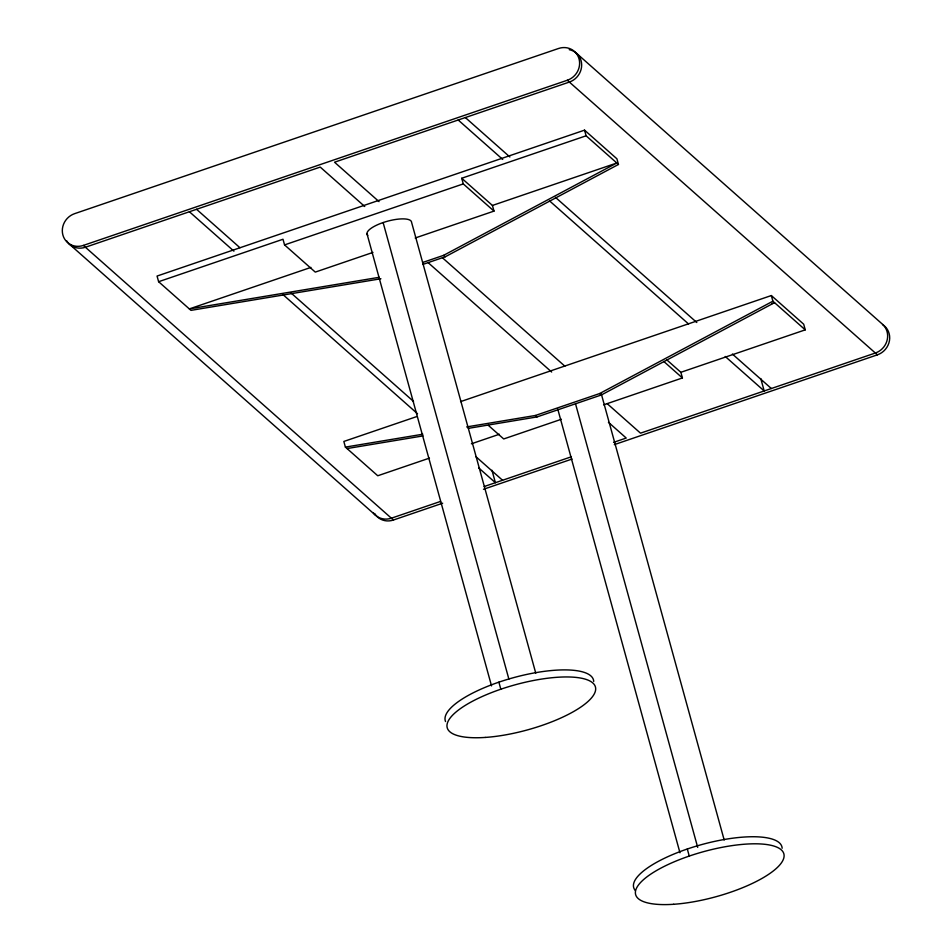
<?xml version="1.0" encoding="UTF-8"?>
<svg xmlns="http://www.w3.org/2000/svg" width="952" height="952" viewBox="0 0 952 952"><rect width="100%" height="100%" fill="white"/><g stroke="black" fill="none" stroke-linecap="round" stroke-linejoin="round"><path stroke-width="1.43" d="M422.628 262.49L443.608 255.338L616.825 163.006L492.434 205.453L461.72 178.25L586.111 135.803L618.467 164.458L445.25 256.778L422.867 264.418M466.67 426.924L535.333 415.488L599.677 393.533L772.893 301.201L805.249 329.856L680.858 372.303L666.602 359.678M468.301 428.364L536.976 416.94L601.307 394.985L774.535 302.653L771.739 303.605M83.348 245.426L567.321 80.254A17.291 16.16 -48.5 0 0 579.03 58.869A17.291 16.16 -48.5 0 0 558.562 48.481L74.601 213.665A17.291 16.16 -48.5 0 0 62.892 235.037A17.291 16.16 -48.5 0 0 83.348 245.426L393.438 520.018L442.668 503.203M618.467 164.458L616.908 158.805L584.552 130.15L157.056 276.056L158.615 281.709L190.971 310.364L380.907 278.746M158.615 281.709L282.994 239.25L284.553 244.902L315.279 272.105L372.97 252.411M284.553 244.902L463.279 183.903L493.993 211.106L415.191 238M310.923 267.405L189.329 308.912L379.277 277.294M416.964 416.5L343.839 441.454L345.397 447.107L377.754 475.762L429.471 458.114M460.554 401.625L771.334 295.548L803.69 324.204L805.249 329.856M471.395 443.799L499.348 434.255M561.394 419.261L503.703 438.955L488.34 425.354M603.616 404.85L682.417 377.956L680.858 372.303M440.597 501.406L391.379 518.197A17.291 16.16 -48.5 0 1 373.386 512.902M484.151 486.543L571.414 456.758M613.564 442.371L626.226 438.051L608.423 422.283M483.473 489.28L572.104 459.031M614.314 444.632L877.399 354.834A17.291 16.16 -48.5 0 0 889.454 340.685A17.291 16.16 -48.5 0 0 882.54 324.537M345.397 447.107L422.831 434.219M347.04 448.559L423.009 435.909M576.733 53.479L882.718 324.442A17.291 16.16 -48.5 0 1 875.352 353.025L640.517 433.172L607.138 403.612M567.321 80.254L877.399 354.834M465.349 117.56L509.855 156.973M555.48 197.373L696.793 322.502M732.397 354.037L771.346 388.523M458.198 120L502.715 159.412M549.447 200.801L688.534 323.954M725.245 356.476L764.194 390.963L760.767 378.527M663.77 361.439L682.417 377.956M443.608 255.338L445.25 256.778M599.677 393.533L601.307 394.985M379.039 201.622L334.533 162.209L569.367 82.062A17.291 16.16 -48.5 0 0 581.66 64.986A17.291 16.16 -48.5 0 0 569.248 49.671M442.466 257.79L564.857 366.175M364.735 206.501L320.229 167.088L85.394 247.246A17.291 16.16 -48.5 0 1 66.616 240.773M428.162 262.669L551.672 372.03M535.333 415.488L536.976 416.94M196.552 209.297L239.952 247.734M291.133 293.049L413.537 401.435M475.845 456.615L502.549 480.26M189.412 211.749L233.918 251.149M282.875 294.513L417.512 413.727M478.713 467.92L495.397 482.7L491.97 470.264M69.282 244.057L375.267 515.008M771.334 295.548L772.893 301.201M584.552 130.15L586.111 135.803M601.188 393.485L724.186 840.009M575.496 403.719L697.697 847.387M687.308 849.005L689.248 856.062M557.753 409.098L679.966 852.766M492.434 205.453L493.993 211.106M461.72 178.25L463.279 183.903M535.762 673.159L411.585 222.34A23.062 7.009 -15.4 0 0 385.976 221.649A23.062 7.009 -15.4 0 0 367.829 235.322M383.132 222.566L508.88 679.109M498.884 682.156L500.823 689.212M366.972 233.668L491.541 685.916M445.548 721.545A76.862 23.372 -15.4 0 1 514.199 677.479A76.862 23.372 -15.4 0 1 593.715 681.418M635.329 890.56A76.862 23.372 -15.4 0 1 698.732 845.412A76.862 23.372 -15.4 0 1 782.139 848.268M393.438 520.018A17.291 16.16 -48.5 0 1 374.648 513.544M485.246 737.431A76.862 23.372 -15.4 0 0 595.666 688.474A76.862 23.372 -15.4 0 0 483.021 696.15A76.862 23.372 -15.4 0 0 485.246 737.431M673.671 904.281A76.862 23.372 -15.4 0 0 784.091 855.324A76.862 23.372 -15.4 0 0 671.446 863A76.862 23.372 -15.4 0 0 673.671 904.281"/></g></svg>
